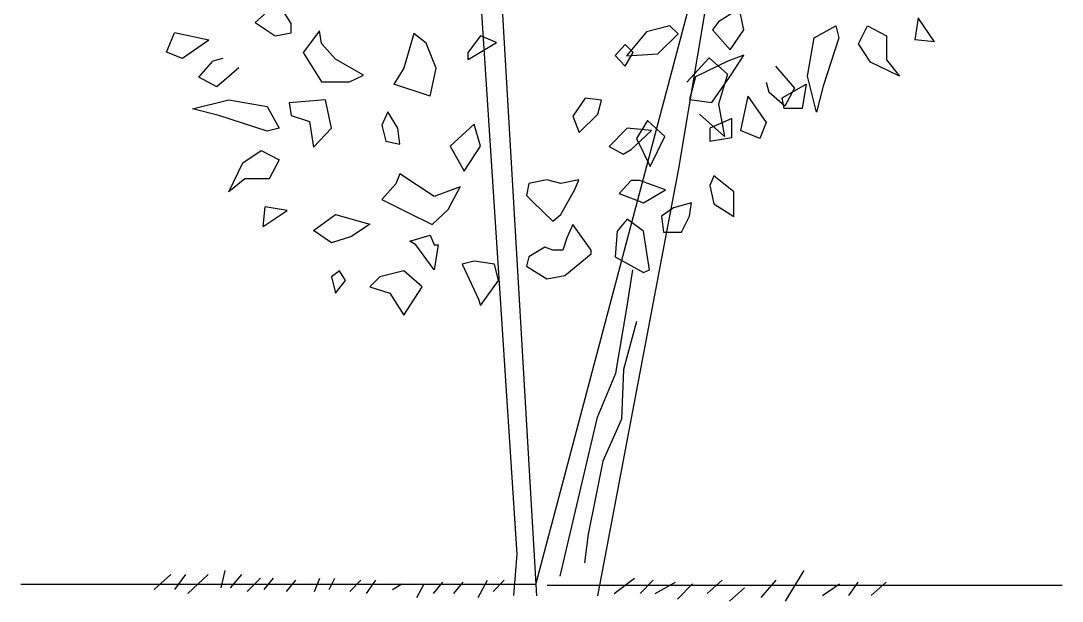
# Model space of a CAD drawing. Extents: x 332731 to 333165, y 67433 to 68432.
# Drawn here: x 332760.5 to 333164.8, y 67432.9 to 67658.2 of the extents above; entities that cross this region are included whole.
import ezdxf

# ---------------------------------------------------------------- set-up
doc = ezdxf.new("R2010")
doc.units = 0
doc.header["$MEASUREMENT"] = 0
doc.layers.get('0').update_dxf_attribs({"linetype": 'CONTINUOUS'})

msp = doc.modelspace()

# ---------------------------------------------------------------- linework, layer by layer
at = {"color": 7, "linetype": 'CONTINUOUS'}
for p, q in [((332960.91, 67434.99), (332945.19, 67702.08)), ((332937.31, 67693.98), (332953.06, 67451.17)), ((333015.97, 67600.91), (333031.69, 67693.98)), ((332960.5, 67439.3), (333025.81, 67685.62)), ((332851.44, 67657.61), (332859.25, 67664.45)), ((332865.5, 67657.22), (332862.38, 67662.11)), ((333036.31, 67660.98), (333031.41, 67657.86)), ((333041.19, 67654.73), (333040, 67660.98)), ((333108.97, 67659.42), (333107.59, 67650.83)), ((333115.22, 67650.05), (333108.97, 67659.42)), ((332851.44, 67657.61), (332859.25, 67652.34)), ((332865.5, 67653.52), (332865.5, 67657.22)), ((333012.47, 67656.3), (333003.5, 67653.95)), ((333015.78, 67653.17), (333012.47, 67656.3)), ((333031.41, 67657.86), (333029.06, 67654.73)), ((333068.53, 67651.61), (333076.94, 67656.3)), ((333076.94, 67656.3), (333078.09, 67651.61)), ((333085.72, 67649.27), (333089.22, 67656.3)), ((333089.22, 67656.3), (333096.66, 67652.39)), ((332817.06, 67646.09), (332820.19, 67653.52)), ((332833.47, 67650.78), (332820.19, 67653.52)), ((332833.47, 67650.78), (332823.31, 67643.55)), ((332859.25, 67652.34), (332865.5, 67653.52)), ((332876.44, 67654.3), (332870.19, 67645.89)), ((332877.22, 67649.41), (332876.44, 67654.3)), ((332913.16, 67653.31), (332909.25, 67639.84)), ((332917.84, 67649.61), (332913.16, 67653.31)), ((332938.94, 67652.34), (332934.25, 67646.09)), ((332945.19, 67649.8), (332938.94, 67652.34)), ((333003.5, 67653.95), (332995.69, 67644.58)), ((333007.78, 67645.36), (333015.78, 67653.17)), ((333035.91, 67646.92), (333029.06, 67654.73)), ((333035.91, 67646.92), (333041.19, 67654.73)), ((333066, 67636.77), (333068.53, 67651.61)), ((333078.09, 67651.61), (333072.03, 67632.86)), ((333096.66, 67652.39), (333096.66, 67643.02)), ((333115.22, 67650.05), (333107.59, 67650.83)), ((332882.69, 67643.36), (332877.22, 67649.41)), ((332921.75, 67639.84), (332917.84, 67649.61)), ((332934.25, 67643.16), (332945.19, 67649.8)), ((332995.19, 67649.02), (332991.28, 67644.72)), ((332998.31, 67645.89), (332995.19, 67649.02)), ((333090.41, 67642.23), (333085.72, 67649.27)), ((332823.31, 67643.55), (332817.06, 67646.09)), ((332838.94, 67643.55), (332835.03, 67642.58)), ((332870.19, 67645.89), (332877.22, 67634.56)), ((332893.62, 67637.11), (332882.69, 67643.36)), ((332934.25, 67643.16), (332934.25, 67646.09)), ((332991.28, 67644.72), (332995.19, 67640.62)), ((332995.19, 67640.62), (332998.31, 67645.89)), ((332995.69, 67644.58), (333007.78, 67645.36)), ((333019.12, 67634.42), (333027.72, 67643.8)), ((333027.72, 67643.8), (333034.94, 67637.55)), ((333041.28, 67644.92), (333035.03, 67642.58)), ((333036.59, 67637.69), (333041.28, 67644.92)), ((333096.66, 67643.02), (333101.72, 67636.77)), ((332829.56, 67636.33), (332835.03, 67642.58)), ((332845.19, 67640.03), (332836.59, 67632.61)), ((332909.25, 67639.84), (332905.34, 67633.59)), ((332919.41, 67628.91), (332921.75, 67639.84)), ((333035.03, 67642.58), (333022.53, 67636.52)), ((333053.5, 67640.67), (333060.91, 67632.08)), ((333101.72, 67636.77), (333090.41, 67642.23)), ((332836.59, 67632.61), (332829.56, 67636.33)), ((332888.16, 67634.56), (332893.62, 67637.11)), ((333022.53, 67636.52), (333020.19, 67627.73)), ((333028.78, 67626.56), (333036.59, 67637.69)), ((333034.94, 67637.55), (333031.41, 67625.83)), ((333069.5, 67622.7), (333066, 67636.77)), ((332877.22, 67634.56), (332888.16, 67634.56)), ((332919.41, 67628.91), (332905.34, 67633.59)), ((333049.97, 67634.42), (333050.94, 67630.52)), ((333056.12, 67628.31), (333065.5, 67633.59)), ((333060.91, 67632.08), (333057.19, 67625.05)), ((333065.5, 67633.59), (333063.94, 67624.22)), ((333072.03, 67632.86), (333069.5, 67622.7)), ((332827.22, 67624.02), (332841.28, 67627.53)), ((332841.28, 67627.53), (332856.12, 67625)), ((332878.78, 67627.53), (332864.72, 67626.36)), ((332881.12, 67616.59), (332878.78, 67627.53)), ((332979.66, 67628.17), (332974.78, 67621.14)), ((332985.91, 67627.39), (332979.66, 67628.17)), ((332984.53, 67621.92), (332985.91, 67627.39)), ((333020.19, 67627.73), (333028.78, 67626.56)), ((333042.75, 67628.95), (333040, 67615.67)), ((333042.75, 67628.95), (333049.97, 67618.8)), ((333057.19, 67625.05), (333050.94, 67630.52)), ((333056.91, 67624.22), (333056.12, 67628.31)), ((332837.38, 67621.48), (332827.22, 67624.02)), ((332856.12, 67625), (332860.81, 67616.59)), ((332864.72, 67626.36), (332865.5, 67621.48)), ((332903, 67622.84), (332900.66, 67617.77)), ((332906.91, 67616.59), (332903, 67622.84)), ((333031.41, 67625.83), (333033.75, 67613.33)), ((333063.94, 67624.22), (333056.91, 67624.22)), ((332856.12, 67615.42), (332837.38, 67621.48)), ((332865.5, 67621.48), (332872.53, 67619.14)), ((332872.53, 67619.14), (332874.09, 67609.17)), ((332974.78, 67621.14), (332977.31, 67614.89)), ((332977.31, 67614.89), (332984.53, 67621.92)), ((333003.88, 67619.58), (332999.59, 67612.55)), ((333010.53, 67613.33), (333003.88, 67619.58)), ((333033.75, 67613.33), (333024, 67621.92)), ((333036.59, 67620.31), (333028, 67616.59)), ((333036.59, 67612.89), (333036.59, 67620.31)), ((333049.97, 67618.8), (333047.44, 67612.55)), ((332860.81, 67616.59), (332856.12, 67615.42)), ((332874.09, 67609.17), (332881.12, 67616.59)), ((332900.66, 67617.77), (332902.22, 67611.52)), ((332907.69, 67610.34), (332906.91, 67616.59)), ((332936.59, 67618.16), (332927.22, 67609.56)), ((332938.94, 67609.56), (332936.59, 67618.16)), ((332995.97, 67616.59), (332988.94, 67609.38)), ((333005.34, 67615.62), (332995.97, 67616.59)), ((332997.53, 67608.2), (333005.34, 67615.62)), ((333028, 67616.59), (333028, 67611.52)), ((333047.44, 67612.55), (333040, 67615.67)), ((332902.22, 67611.52), (332907.69, 67610.34)), ((332999.59, 67612.55), (333004.84, 67601.61)), ((333004.84, 67601.61), (333010.53, 67613.33)), ((333028, 67611.52), (333036.59, 67612.89)), ((332846.75, 67603.12), (332853.78, 67607.81)), ((332853.78, 67607.81), (332860.81, 67604.3)), ((332927.22, 67609.56), (332932.69, 67599.8)), ((332932.69, 67599.8), (332938.94, 67609.56)), ((332988.94, 67609.38), (332994.41, 67606.44)), ((332994.41, 67606.44), (332997.53, 67608.2)), ((332841.28, 67591.8), (332846.75, 67603.12)), ((332860.81, 67604.3), (332856.91, 67596.88)), ((332907.69, 67598.83), (332906.12, 67594.92)), ((332920.97, 67590.03), (332907.69, 67598.83)), ((332984.5, 67434.99), (333015.97, 67600.91)), ((332847.53, 67596.88), (332841.28, 67591.8)), ((332856.91, 67596.88), (332847.53, 67596.88)), ((332906.12, 67594.92), (332900.66, 67588.86)), ((332957.69, 67595.11), (332956.91, 67590.42)), ((332964.72, 67596.48), (332957.69, 67595.11)), ((332970.19, 67595.11), (332964.72, 67596.48)), ((332977.22, 67596.48), (332970.19, 67595.11)), ((332975.66, 67592.77), (332977.22, 67596.48)), ((332997.53, 67596.28), (332992.84, 67591.2)), ((333000.66, 67596.28), (332997.53, 67596.28)), ((333010.81, 67592.58), (333000.66, 67596.28)), ((333029.56, 67598.05), (333028, 67594.33)), ((333028, 67594.33), (333029.56, 67587.11)), ((333037.38, 67591.8), (333029.56, 67598.05)), ((332931.12, 67593.75), (332920.97, 67590.03)), ((332926.44, 67584.95), (332931.12, 67593.75)), ((332956.91, 67590.42), (332959.25, 67587.89)), ((332970.19, 67583), (332975.66, 67592.77)), ((332992.84, 67591.2), (333002.22, 67587.5)), ((333002.22, 67587.5), (333010.81, 67592.58)), ((333037.38, 67582.22), (333037.38, 67591.8)), ((332900.66, 67588.86), (332910.81, 67583.78)), ((332959.25, 67587.89), (332967.06, 67580.47)), ((333020.97, 67587.5), (333013.94, 67585.55)), ((333020.19, 67582.42), (333020.97, 67587.5)), ((333029.56, 67587.11), (333037.38, 67582.22)), ((332854.56, 67578.31), (332855.34, 67585.94)), ((332854.56, 67578.31), (332863.94, 67584.56)), ((332863.94, 67584.56), (332855.34, 67585.94)), ((332874.09, 67576.75), (332882.69, 67583)), ((332882.69, 67583), (332895.97, 67579.3)), ((332910.81, 67583.78), (332920.19, 67579.09)), ((332920.19, 67579.09), (332926.44, 67584.95)), ((332967.06, 67580.47), (332970.19, 67583)), ((333013.94, 67585.55), (333009.25, 67582.42)), ((333009.25, 67582.42), (333010.03, 67576.17)), ((333017.06, 67576.17), (333020.19, 67582.42)), ((332895.97, 67579.3), (332888.94, 67574.41)), ((332974.88, 67579.09), (332972.53, 67574.02)), ((332981.91, 67569.14), (332974.88, 67579.09)), ((332995.97, 67581.25), (332992.06, 67576.56)), ((333002.22, 67576.56), (332995.97, 67581.25)), ((332881.12, 67572.06), (332874.09, 67576.75)), ((332888.94, 67574.41), (332881.12, 67572.06)), ((332911.59, 67572.66), (332919.41, 67575)), ((332919.41, 67575), (332920.97, 67571.28)), ((332972.53, 67574.02), (332970.97, 67569.14)), ((332992.06, 67576.56), (332991.28, 67566.59)), ((333004.56, 67561.52), (333002.22, 67576.56)), ((333010.03, 67576.17), (333017.06, 67576.17)), ((332913.94, 67571.28), (332911.59, 67572.66)), ((332920.97, 67561.52), (332913.94, 67571.28)), ((332922.53, 67571.28), (332920.97, 67561.52)), ((332920.97, 67571.28), (332922.53, 67571.28)), ((332963.94, 67570.31), (332957.69, 67566.59)), ((332967.06, 67569.14), (332963.94, 67570.31)), ((332957.69, 67566.59), (332956.91, 67562.89)), ((332970.97, 67569.14), (332967.06, 67569.14)), ((332971.75, 67559.38), (332981.91, 67567.77)), ((332981.91, 67567.77), (332981.91, 67569.14)), ((332991.28, 67566.59), (333002.22, 67560.55)), ((332936.59, 67564.84), (332931.91, 67563.67)), ((332931.91, 67563.67), (332938.16, 67550.19)), ((332944.41, 67563.67), (332936.59, 67564.84)), ((332945.97, 67557.42), (332944.41, 67563.67)), ((332956.91, 67562.89), (332964.72, 67558)), ((332884.25, 67561.12), (332881.12, 67558.78)), ((332881.12, 67558.78), (332882.69, 67552.53)), ((332886.59, 67557.42), (332884.25, 67561.12)), ((332899.88, 67558.78), (332895.97, 67554.88)), ((332909.25, 67561.12), (332899.88, 67558.78)), ((332916.28, 67554.88), (332909.25, 67561.12)), ((332964.72, 67558), (332971.75, 67559.38)), ((332995.94, 67547.44), (332998.09, 67561.57)), ((333002.22, 67560.55), (333004.56, 67561.52)), ((332882.69, 67552.53), (332886.59, 67557.42)), ((332895.97, 67554.88), (332903.78, 67552.53)), ((332909.25, 67543.94), (332916.28, 67554.88)), ((332938.94, 67547.66), (332945.97, 67557.42)), ((332903.78, 67552.53), (332909.25, 67543.94)), ((332938.16, 67550.19), (332938.94, 67547.66)), ((332991.59, 67521.4), (332995.94, 67547.44)), ((332999.56, 67541.48), (332994.5, 67522.88)), ((332984.38, 67504.29), (332991.59, 67521.4)), ((332994.5, 67522.88), (332993.75, 67503.54)), ((332969.91, 67442.53), (332984.38, 67504.29)), ((332993.75, 67503.54), (332986.53, 67487.17)), ((332986.53, 67487.17), (332983.66, 67473.04)), ((332983.66, 67473.04), (332980.75, 67458.9)), ((332980.75, 67458.9), (332979.31, 67447.74)), ((332953.06, 67451.17), (332951.84, 67435.09)), ((332838.31, 67438.07), (332839.78, 67444.77)), ((333057.38, 67432.86), (333064.62, 67444.77)), ((332812.31, 67437.33), (332818.81, 67443.28)), ((332820.25, 67437.33), (332824.59, 67443.28)), ((332825.31, 67435.84), (332833.28, 67443.28)), ((332841.94, 67438.07), (332846.28, 67443.28)), ((332848.44, 67436.58), (332853.5, 67441.79)), ((332854.97, 67437.33), (332858.56, 67441.79)), ((332863.62, 67436.58), (332867.25, 67441.05)), ((332874.47, 67436.58), (332876.66, 67441.79)), ((332880.25, 67437.33), (332882.44, 67441.79)), ((332888.22, 67436.58), (332892.56, 67441.05)), ((332894.72, 67435.84), (332898.34, 67441.05)), ((332938.09, 67434.35), (332941.72, 67441.05)), ((332943.88, 67436.58), (332948.22, 67441.05)), ((332990.88, 67435.84), (332998.81, 67441.79)), ((333001, 67435.84), (333006.06, 67441.05)), ((333027.03, 67435.84), (333032.81, 67441.05)), ((333048, 67434.35), (333053.78, 67441.05)), ((332960.5, 67439.3), (332760.5, 67439.3)), ((332904.84, 67437.33), (332908.47, 67439.55)), ((332914.25, 67434.35), (332917.12, 67439.55)), ((332920.75, 67435.84), (332924.38, 67440.3)), ((332928.69, 67435.84), (332932.31, 67440.3)), ((332964.84, 67439.04), (333164.84, 67439.04)), ((333006.78, 67435.84), (333014.72, 67440.3)), ((333015.44, 67433.61), (333021.25, 67439.55)), ((333035.69, 67432.86), (333041.47, 67438.07)), ((333071.84, 67435.09), (333078.34, 67439.55)), ((333081.97, 67435.09), (333085.59, 67440.3)), ((333090.62, 67435.09), (333096.44, 67440.3))]:
    msp.add_line(p, q, dxfattribs=at)

doc.saveas('drawing.dxf')
